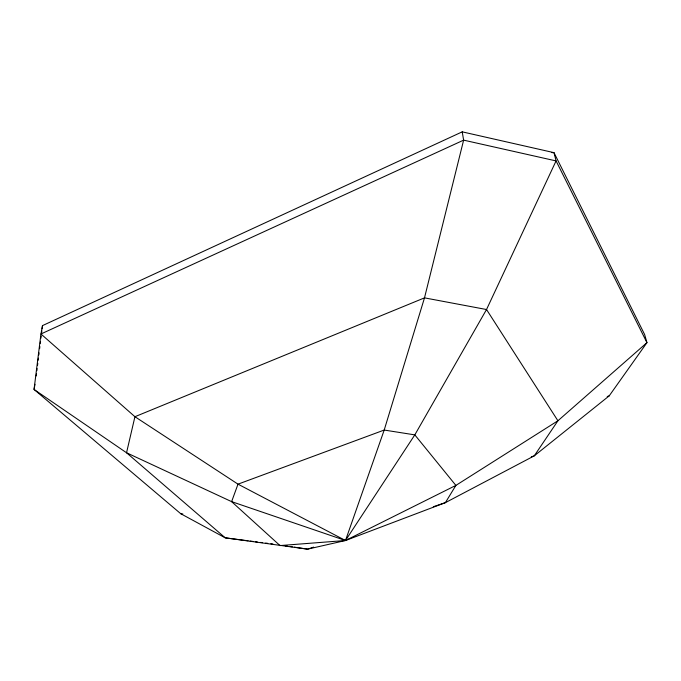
<?xml version="1.0" encoding="UTF-8"?>
<svg xmlns="http://www.w3.org/2000/svg" width="681" height="681" viewBox="0 0 681 681"><rect width="100%" height="100%" fill="white"/><g stroke="black" fill="none" stroke-linecap="round" stroke-linejoin="round"><path stroke-width="1.02" d="M36.212 375.938L36.476 373.835M36.868 370.694L37.132 368.591M37.523 365.45L37.787 363.356M38.179 360.206L38.442 358.112M38.834 354.963L39.098 352.869M39.617 348.672L39.881 346.578M40.273 343.428L40.537 341.334M40.928 338.193L41.192 336.091M41.584 332.949L41.847 330.847M42.111 328.753L42.503 325.612L462.212 131.85L553.993 152.655L644.626 334.516L646.95 342.654L609.214 395.848L534.279 455.836L445.383 502.655L345.488 540.518L307.599 549.15L225.241 537.837L180.72 513.695L34.05 389.447L40.954 333.979L42.503 325.612M34.995 384.28L34.05 389.447L126.538 452.763L225.241 537.837L248.046 540.791M607.205 396.555L609.214 395.848M531.265 456.866L534.279 455.836L557.918 420.773L646.95 342.654L556.071 160.92L553.993 152.655L551.933 152.629M313.626 547.107L307.599 549.15L294.354 547.166M433.312 506.724L445.383 502.655L455.887 485.408L557.918 420.773L486.523 309.523L424.501 297.861L134.932 416.712L126.538 452.763L231.617 501.642L345.488 540.518L455.887 485.408L414.814 434.878L384.203 430.051L238.001 484.157L231.617 501.642L280.002 545.575L345.488 540.518L414.814 434.878L486.523 309.523L556.071 160.92L463.625 140.141L40.954 333.979L134.932 416.712L238.001 484.157L345.488 540.518L384.203 430.051L424.501 297.861L463.625 140.141L462.212 131.85M250.114 541.063L253.221 541.463M255.298 541.736L257.367 541.999M260.474 542.399L262.551 542.672M265.658 543.072L267.735 543.344M270.842 543.744L272.911 544.017M180.72 513.695L182.823 513.976M285.186 545.787L287.229 546.094M290.285 546.554L292.319 546.86"/></g></svg>
